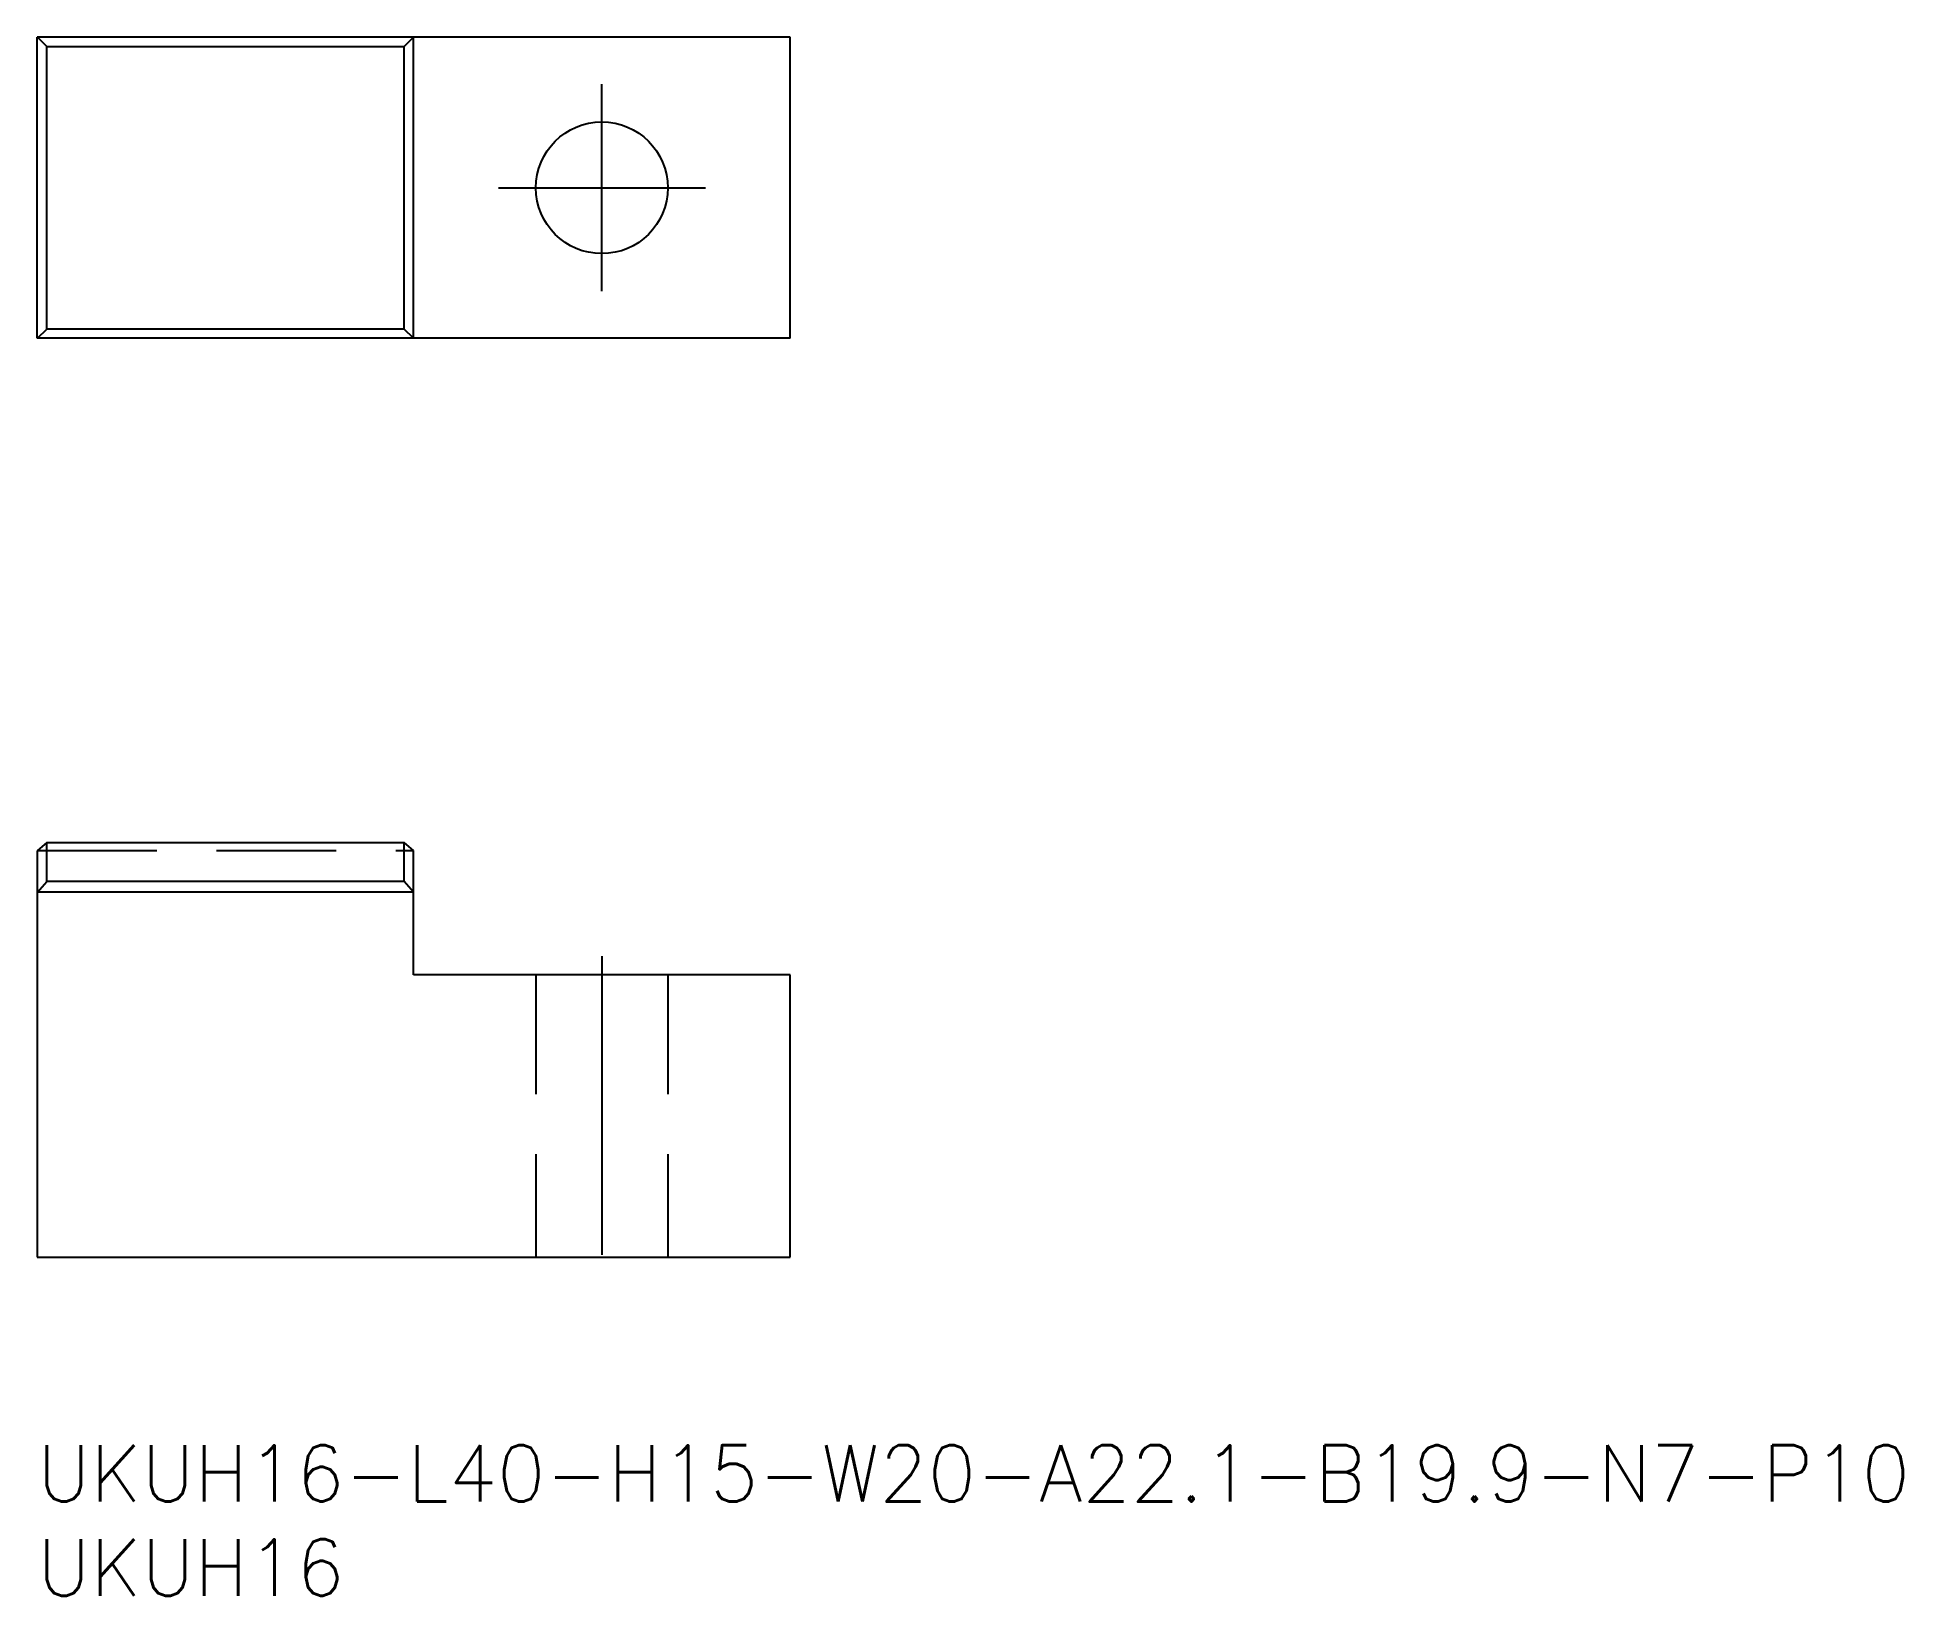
# Model space of a CAD drawing. Extents: x 0 to 99.1, y -8 to 74.8.
import ezdxf

# ---------------------------------------------------------------- set-up
doc = ezdxf.new("R2010")
doc.units = 0
doc.header["$LTSCALE"] = 0.5
doc.linetypes.add('CENTER', pattern=[50.8, 31.75, -6.35, 6.35, -6.35])
doc.linetypes.add('DASHED', pattern=[19.05, 12.7, -6.35])
for name, color, linetype in [('MSM_CENTER', 1, 'CENTER'), ('MSM_CONTINUOUS', 7, 'CONTINUOUS'), ('MSM_DASHED', 4, 'DASHED'), ('MSM_PART_NUMBER', 7, 'CONTINUOUS')]:
    doc.layers.add(name, color=color, linetype=linetype)
doc.styles.get("Standard").update_dxf_attribs({"font": 'txt.shx', "height": 3, "bigfont": 'bigfont.shx'})

msp = doc.modelspace()

# ---------------------------------------------------------------- linework, layer by layer
at = {"layer": 'MSM_CENTER'}
for p, q in [((30, 61.331), (30, 72.331)), ((24.5, 66.831), (35.5, 66.831)), ((30, 26), (30, 9))]:
    msp.add_line(p, q, dxfattribs=at)
at = {"layer": 'MSM_CONTINUOUS'}
for p, q in [((40, 74.831), (0, 74.831)), ((0, 58.831), (0, 74.831)), ((0.5, 74.335), (0.005, 74.831)), ((19.995, 74.831), (19.5, 74.335)), ((20, 58.831), (20, 74.831)), ((20, 58.831), (20, 74.831)), ((40, 58.831), (40, 74.831)), ((0.5, 74.335), (19.5, 74.335)), ((0.5, 59.326), (0.5, 74.335)), ((19.5, 59.326), (19.5, 74.335)), ((40, 58.831), (0, 58.831)), ((0.005, 58.831), (0.5, 59.326)), ((19.5, 59.326), (0.5, 59.326)), ((19.995, 58.831), (19.5, 59.326)), ((0.5, 32.032), (0.005, 31.6)), ((0.5, 32.032), (19.5, 32.032)), ((0.5, 29.968), (0.5, 32.032)), ((19.995, 31.6), (19.5, 32.032)), ((19.5, 29.968), (19.5, 32.032)), ((0.005, 31.6), (0, 31.595)), ((0, 31.595), (0, 10)), ((20, 31.595), (19.995, 31.6)), ((20, 25), (20, 31.595)), ((0.005, 29.4), (0.5, 29.968)), ((19.5, 29.968), (0.5, 29.968)), ((19.995, 29.4), (19.5, 29.968)), ((0.005, 29.4), (0, 29.395)), ((19.995, 29.4), (0.005, 29.4)), ((20, 29.395), (19.995, 29.4)), ((40, 25), (20, 25)), ((40, 10), (40, 25)), ((0, 10), (40, 10))]:
    msp.add_line(p, q, dxfattribs=at)
msp.add_circle((30, 66.831), 3.5, dxfattribs=at)
at = {"layer": 'MSM_DASHED'}
for p, q in [((0.005, 31.6), (19.995, 31.6)), ((26.5, 25), (26.5, 10)), ((33.5, 25), (33.5, 10))]:
    msp.add_line(p, q, dxfattribs=at)

# ---------------------------------------------------------------- texts
at = {"layer": 'MSM_PART_NUMBER'}
for s, p in [('UKUH16-L40-H15-W20-A22.1-B19.9-N7-P10', (0, -3)), ('UKUH16', (0, -8))]:
    msp.add_text(s, height=3, dxfattribs=at).set_placement(p)

doc.saveas('drawing.dxf')
